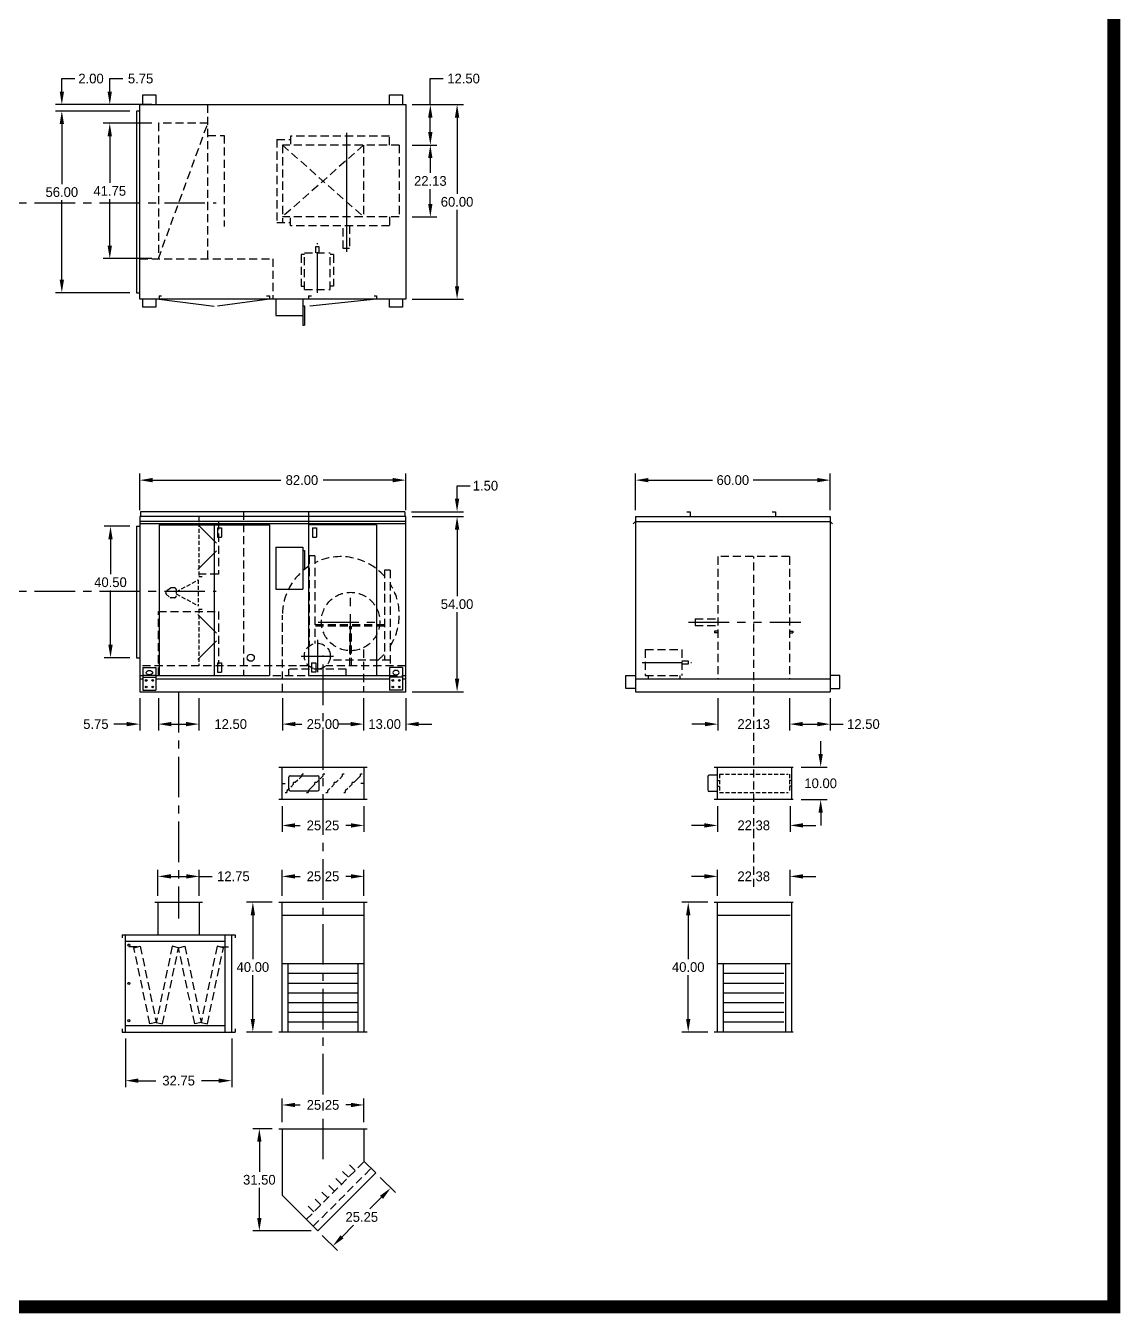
# Model space of a CAD drawing. Header units: inches. Extents: x 3 to 604, y -724 to 69.
# Drawn here: x 267.1 to 604.5, y -724.2 to -327.4 of the extents above; entities that cross this region are included whole.
import ezdxf

# ---------------------------------------------------------------- set-up
doc = ezdxf.new("R2010")
doc.units = ezdxf.units.IN
doc.header["$LTSCALE"] = 10
doc.header["$MEASUREMENT"] = 0
for name, pattern in [('CENTER', [2, 1.25, -0.25, 0.25, -0.25]), ('HIDDEN', [0.375, 0.25, -0.125]), ('PHANTOM', [2.5, 1.25, -0.25, 0.25, -0.25, 0.25, -0.25])]:
    doc.linetypes.add(name, pattern=pattern)
for name, color, linetype in [('4-Way DiffuserDN', 5, 'Continuous'), ('CENTERLINE', 2, 'CENTER'), ('DIFFUSER', 5, 'Continuous'), ('DISC-DAMPER', 5, 'Continuous'), ('FA-FILTER', 5, 'Continuous'), ('OBJECT', 5, 'Continuous'), ('RAM18UNIT', 3, 'Continuous')]:
    doc.layers.add(name, color=color, linetype=linetype)
doc.layers.add('TEXT', color=7, linetype='Continuous', lineweight=40)
doc.dimstyles.new('DIMENSIONS', dxfattribs={"dimscale": 0, "dimtxt": 3, "dimasz": 4, "dimexe": 2, "dimexo": 2, "dimgap": 1, "dimtad": 0, "dimtih": 1, "dimtoh": 1, "dimzin": 0, "dimdsep": 46, "dimtxsty": 'Standard', "dimcen": 0.09, "dimclrd": 256, "dimclre": 256, "dimclrt": 1, "dimadec": 0, "dimazin": 0, "dimtfac": 1, "dimtofl": 0, "dimtmove": 0, "dimatfit": 3, "dimfxl": 0, "dimtolj": 1, "dimtzin": 0, "dimarcsym": 0})

# ---------------------------------------------------------------- blocks, each defined once
blk = doc.blocks.new('*D50')
at = {"layer": 'DEFPOINTS', "color": 0}
for p in [(384.26, -467.46), (302.26, -478.69), (384.26, -478.69)]:
    blk.add_point(p, dxfattribs=at)
at = {"layer": 'RAM18UNIT', "lineweight": -2}
for p, q in [((302.26, -476.69), (302.26, -465.46)), ((306.26, -467.46), (345.76, -467.46)), ((380.26, -467.46), (358.76, -467.46)), ((384.26, -476.69), (384.26, -465.46))]:
    blk.add_line(p, q, dxfattribs=at)
at = {"layer": 'RAM18UNIT'}
for points in [[(306.26, -466.79), (306.26, -468.13), (302.26, -467.46)], [(380.26, -466.79), (380.26, -468.13), (384.26, -467.46)]]:
    blk.add_solid(points, dxfattribs=at)
at = {"layer": 'RAM18UNIT', "color": 1, "insert": (352.26, -467.46), "char_height": 3, "attachment_point": 5}
blk.add_mtext('\\A1;82.00', dxfattribs=at)
blk = doc.blocks.new('*D53')
at = {"layer": 'DEFPOINTS', "color": 0}
for p in [(301.26, -481.69), (293.26, -522.19), (301.26, -522.19)]:
    blk.add_point(p, dxfattribs=at)
at = {"layer": 'RAM18UNIT', "lineweight": -2}
for p, q in [((299.26, -481.69), (291.26, -481.69)), ((293.26, -485.69), (293.26, -496.44)), ((293.26, -518.19), (293.26, -501.44)), ((299.26, -522.19), (291.26, -522.19))]:
    blk.add_line(p, q, dxfattribs=at)
at = {"layer": 'RAM18UNIT'}
for points in [[(292.6, -485.69), (293.93, -485.69), (293.26, -481.69)], [(292.6, -518.19), (293.93, -518.19), (293.26, -522.19)]]:
    blk.add_solid(points, dxfattribs=at)
at = {"layer": 'RAM18UNIT', "color": 1, "insert": (293.26, -498.94), "char_height": 3, "attachment_point": 5}
blk.add_mtext('\\A1;40.50', dxfattribs=at)
blk = doc.blocks.new('*D55')
at = {"layer": 'DEFPOINTS', "color": 0}
for p in [(278.26, -353.69), (301.26, -353.69), (301.26, -409.69)]:
    blk.add_point(p, dxfattribs=at)
at = {"layer": 'RAM18UNIT', "lineweight": -2}
for p, q in [((299.26, -353.69), (276.26, -353.69)), ((278.26, -357.69), (278.26, -376.19)), ((278.26, -405.69), (278.26, -381.19)), ((299.26, -409.69), (276.26, -409.69))]:
    blk.add_line(p, q, dxfattribs=at)
at = {"layer": 'RAM18UNIT'}
for points in [[(277.6, -357.69), (278.93, -357.69), (278.26, -353.69)], [(277.6, -405.69), (278.93, -405.69), (278.26, -409.69)]]:
    blk.add_solid(points, dxfattribs=at)
at = {"layer": 'RAM18UNIT', "color": 1, "insert": (278.26, -378.69), "char_height": 3, "attachment_point": 5}
blk.add_mtext('\\A1;56.00', dxfattribs=at)
blk = doc.blocks.new('*D56')
at = {"layer": 'DEFPOINTS', "color": 0}
for p in [(278.26, -351.69), (302.26, -351.69), (301.26, -353.69)]:
    blk.add_point(p, dxfattribs=at)
at = {"layer": 'RAM18UNIT', "lineweight": -2}
for p, q in [((278.26, -347.69), (278.26, -343.69)), ((278.26, -343.69), (282.26, -343.69)), ((300.26, -351.69), (276.26, -351.69)), ((299.26, -353.69), (276.26, -353.69)), ((278.26, -357.69), (278.26, -361.69))]:
    blk.add_line(p, q, dxfattribs=at)
at = {"layer": 'RAM18UNIT'}
for points in [[(277.6, -347.69), (278.93, -347.69), (278.26, -351.69)], [(277.6, -357.69), (278.93, -357.69), (278.26, -353.69)]]:
    blk.add_solid(points, dxfattribs=at)
at = {"layer": 'RAM18UNIT', "color": 1, "insert": (287.26, -343.69), "char_height": 3, "attachment_point": 5}
blk.add_mtext('\\A1;2.00', dxfattribs=at)
blk = doc.blocks.new('*D57')
at = {"layer": 'DEFPOINTS', "color": 0}
for p in [(374.99, -681.01), (379.64, -685.66), (357.14, -698.87)]:
    blk.add_point(p, dxfattribs=at)
at = {"layer": 'RAM18UNIT', "lineweight": -2}
for p, q in [((376.41, -682.43), (381.06, -687.07)), ((376.81, -688.49), (373.21, -692.09)), ((364.62, -700.69), (368.21, -697.09)), ((358.55, -700.28), (363.2, -704.93))]:
    blk.add_line(p, q, dxfattribs=at)
at = {"layer": 'RAM18UNIT'}
for points in [[(376.34, -688.02), (377.28, -688.96), (379.64, -685.66)], [(364.14, -700.21), (365.09, -701.16), (361.79, -703.51)]]:
    blk.add_solid(points, dxfattribs=at)
at = {"layer": 'RAM18UNIT', "color": 1, "insert": (370.71, -694.59), "char_height": 3, "attachment_point": 5}
blk.add_mtext('\\A1;25.25', dxfattribs=at)
blk = doc.blocks.new('*D58')
at = {"layer": 'DEFPOINTS', "color": 0}
for p in [(345.14, -667.37), (339.14, -698.87), (357.14, -698.87)]:
    blk.add_point(p, dxfattribs=at)
at = {"layer": 'RAM18UNIT', "lineweight": -2}
for p, q in [((343.14, -667.37), (337.14, -667.37)), ((339.14, -671.37), (339.14, -680.62)), ((339.14, -694.87), (339.14, -685.62)), ((355.14, -698.87), (337.14, -698.87))]:
    blk.add_line(p, q, dxfattribs=at)
at = {"layer": 'RAM18UNIT'}
for points in [[(338.47, -671.37), (339.8, -671.37), (339.14, -667.37)], [(338.47, -694.87), (339.8, -694.87), (339.14, -698.87)]]:
    blk.add_solid(points, dxfattribs=at)
at = {"layer": 'RAM18UNIT', "color": 1, "insert": (339.14, -683.12), "char_height": 3, "attachment_point": 5}
blk.add_mtext('\\A1;31.50', dxfattribs=at)
blk = doc.blocks.new('*D59')
at = {"layer": 'DEFPOINTS', "color": 0}
for p in [(371.39, -660.05), (346.14, -667.37), (371.39, -667.37)]:
    blk.add_point(p, dxfattribs=at)
at = {"layer": 'RAM18UNIT', "lineweight": -2}
for p, q in [((346.14, -665.37), (346.14, -658.05)), ((371.39, -665.37), (371.39, -658.05)), ((350.14, -660.05), (351.76, -660.05)), ((367.39, -660.05), (365.76, -660.05))]:
    blk.add_line(p, q, dxfattribs=at)
at = {"layer": 'RAM18UNIT'}
for points in [[(350.14, -659.39), (350.14, -660.72), (346.14, -660.05)], [(367.39, -659.39), (367.39, -660.72), (371.39, -660.05)]]:
    blk.add_solid(points, dxfattribs=at)
at = {"layer": 'RAM18UNIT', "color": 1, "insert": (358.76, -660.05), "char_height": 3, "attachment_point": 5}
blk.add_mtext('\\A1;25.25', dxfattribs=at)
blk = doc.blocks.new('*D60')
at = {"layer": 'DEFPOINTS', "color": 0}
for p in [(345.14, -597.56), (337.14, -637.56), (345.14, -637.56)]:
    blk.add_point(p, dxfattribs=at)
at = {"layer": 'RAM18UNIT', "lineweight": -2}
for p, q in [((343.14, -597.56), (335.14, -597.56)), ((337.14, -601.56), (337.14, -615.06)), ((337.14, -633.56), (337.14, -620.06)), ((343.14, -637.56), (335.14, -637.56))]:
    blk.add_line(p, q, dxfattribs=at)
at = {"layer": 'RAM18UNIT'}
for points in [[(336.47, -601.56), (337.8, -601.56), (337.14, -597.56)], [(336.47, -633.56), (337.8, -633.56), (337.14, -637.56)]]:
    blk.add_solid(points, dxfattribs=at)
at = {"layer": 'RAM18UNIT', "color": 1, "insert": (337.14, -617.56), "char_height": 3, "attachment_point": 5}
blk.add_mtext('\\A1;40.00', dxfattribs=at)
blk = doc.blocks.new('*D61')
at = {"layer": 'DEFPOINTS', "color": 0}
for p in [(371.39, -589.59), (346.14, -597.56), (371.39, -597.56)]:
    blk.add_point(p, dxfattribs=at)
at = {"layer": 'RAM18UNIT', "lineweight": -2}
for p, q in [((346.14, -595.56), (346.14, -587.59)), ((350.14, -589.59), (351.76, -589.59)), ((367.39, -589.59), (365.76, -589.59)), ((371.39, -595.56), (371.39, -587.59))]:
    blk.add_line(p, q, dxfattribs=at)
at = {"layer": 'RAM18UNIT'}
for points in [[(350.14, -588.92), (350.14, -590.26), (346.14, -589.59)], [(367.39, -588.92), (367.39, -590.26), (371.39, -589.59)]]:
    blk.add_solid(points, dxfattribs=at)
at = {"layer": 'RAM18UNIT', "color": 1, "insert": (358.76, -589.59), "char_height": 3, "attachment_point": 5}
blk.add_mtext('\\A1;25.25', dxfattribs=at)
blk = doc.blocks.new('*D62')
at = {"layer": 'DEFPOINTS', "color": 0}
for p in [(502.71, -589.59), (480.33, -597.56), (502.71, -597.56)]:
    blk.add_point(p, dxfattribs=at)
at = {"layer": 'RAM18UNIT', "lineweight": -2}
for p, q in [((476.33, -589.59), (472.33, -589.59)), ((480.33, -595.56), (480.33, -587.59)), ((502.71, -595.56), (502.71, -587.59)), ((506.71, -589.59), (510.71, -589.59))]:
    blk.add_line(p, q, dxfattribs=at)
at = {"layer": 'RAM18UNIT'}
for points in [[(476.33, -588.92), (476.33, -590.26), (480.33, -589.59)], [(506.71, -588.92), (506.71, -590.26), (502.71, -589.59)]]:
    blk.add_solid(points, dxfattribs=at)
at = {"layer": 'RAM18UNIT', "color": 1, "insert": (491.52, -589.59), "char_height": 3, "attachment_point": 5}
blk.add_mtext('\\A1;22.38', dxfattribs=at)
blk = doc.blocks.new('*D63')
at = {"layer": 'DEFPOINTS', "color": 0}
for p in [(479.33, -597.56), (471.33, -637.56), (479.33, -637.56)]:
    blk.add_point(p, dxfattribs=at)
at = {"layer": 'RAM18UNIT', "lineweight": -2}
for p, q in [((477.33, -597.56), (469.33, -597.56)), ((471.33, -601.56), (471.33, -615.06)), ((471.33, -633.56), (471.33, -620.06)), ((477.33, -637.56), (469.33, -637.56))]:
    blk.add_line(p, q, dxfattribs=at)
at = {"layer": 'RAM18UNIT'}
for points in [[(470.67, -601.56), (472, -601.56), (471.33, -597.56)], [(470.67, -633.56), (472, -633.56), (471.33, -637.56)]]:
    blk.add_solid(points, dxfattribs=at)
at = {"layer": 'RAM18UNIT', "color": 1, "insert": (471.33, -617.56), "char_height": 3, "attachment_point": 5}
blk.add_mtext('\\A1;40.00', dxfattribs=at)
blk = doc.blocks.new('*D64')
at = {"layer": 'DEFPOINTS', "color": 0}
for p in [(384.26, -478.69), (400.08, -478.69), (384.26, -532.69)]:
    blk.add_point(p, dxfattribs=at)
at = {"layer": 'RAM18UNIT', "lineweight": -2}
for p, q in [((386.26, -478.69), (402.08, -478.69)), ((400.08, -482.69), (400.08, -503.19)), ((400.08, -528.69), (400.08, -508.19)), ((386.26, -532.69), (402.08, -532.69))]:
    blk.add_line(p, q, dxfattribs=at)
at = {"layer": 'RAM18UNIT'}
for points in [[(399.42, -482.69), (400.75, -482.69), (400.08, -478.69)], [(399.42, -528.69), (400.75, -528.69), (400.08, -532.69)]]:
    blk.add_solid(points, dxfattribs=at)
at = {"layer": 'RAM18UNIT', "color": 1, "insert": (400.08, -505.69), "char_height": 3, "attachment_point": 5}
blk.add_mtext('\\A1;54.00', dxfattribs=at)
blk = doc.blocks.new('*D65')
at = {"layer": 'DEFPOINTS', "color": 0}
for p in [(384.26, -532.69), (371.26, -536.69), (384.26, -542.66)]:
    blk.add_point(p, dxfattribs=at)
at = {"layer": 'RAM18UNIT', "lineweight": -2}
for p, q in [((384.26, -534.69), (384.26, -544.66)), ((371.26, -538.69), (371.26, -544.66)), ((367.26, -542.66), (363.26, -542.66)), ((388.26, -542.66), (392.26, -542.66))]:
    blk.add_line(p, q, dxfattribs=at)
at = {"layer": 'RAM18UNIT'}
for points in [[(367.26, -541.99), (367.26, -543.33), (371.26, -542.66)], [(388.26, -541.99), (388.26, -543.33), (384.26, -542.66)]]:
    blk.add_solid(points, dxfattribs=at)
at = {"layer": 'RAM18UNIT', "color": 1, "insert": (377.76, -542.66), "char_height": 3, "attachment_point": 5}
blk.add_mtext('\\A1;13.00', dxfattribs=at)
blk = doc.blocks.new('*D66')
at = {"layer": 'DEFPOINTS', "color": 0}
for p in [(346.14, -565.92), (371.39, -565.92), (371.39, -573.89)]:
    blk.add_point(p, dxfattribs=at)
at = {"layer": 'RAM18UNIT', "lineweight": -2}
for p, q in [((346.14, -567.92), (346.14, -575.89)), ((371.39, -567.92), (371.39, -575.89)), ((350.14, -573.89), (351.76, -573.89)), ((367.39, -573.89), (365.76, -573.89))]:
    blk.add_line(p, q, dxfattribs=at)
at = {"layer": 'RAM18UNIT'}
for points in [[(350.14, -573.23), (350.14, -574.56), (346.14, -573.89)], [(367.39, -573.23), (367.39, -574.56), (371.39, -573.89)]]:
    blk.add_solid(points, dxfattribs=at)
at = {"layer": 'RAM18UNIT', "color": 1, "insert": (358.76, -573.89), "char_height": 3, "attachment_point": 5}
blk.add_mtext('\\A1;25.25', dxfattribs=at)
blk = doc.blocks.new('*D67')
at = {"layer": 'DEFPOINTS', "color": 0}
for p in [(346.26, -532.69), (371.26, -532.69), (371.26, -542.66)]:
    blk.add_point(p, dxfattribs=at)
at = {"layer": 'RAM18UNIT', "lineweight": -2}
for p, q in [((346.26, -534.69), (346.26, -544.66)), ((371.26, -534.69), (371.26, -544.66)), ((350.26, -542.66), (352.26, -542.66)), ((367.26, -542.66), (365.26, -542.66))]:
    blk.add_line(p, q, dxfattribs=at)
at = {"layer": 'RAM18UNIT'}
for points in [[(350.26, -541.99), (350.26, -543.33), (346.26, -542.66)], [(367.26, -541.99), (367.26, -543.33), (371.26, -542.66)]]:
    blk.add_solid(points, dxfattribs=at)
at = {"layer": 'RAM18UNIT', "color": 1, "insert": (358.76, -542.66), "char_height": 3, "attachment_point": 5}
blk.add_mtext('\\A1;25.00', dxfattribs=at)
blk = doc.blocks.new('*D68')
at = {"layer": 'DEFPOINTS', "color": 0}
for p in [(384.01, -477.19), (384.26, -478.69), (400.08, -477.19)]:
    blk.add_point(p, dxfattribs=at)
at = {"layer": 'RAM18UNIT', "lineweight": -2}
for p, q in [((400.08, -473.19), (400.08, -469.19)), ((400.08, -469.19), (404.08, -469.19)), ((386.01, -477.19), (402.08, -477.19)), ((386.26, -478.69), (402.08, -478.69)), ((400.08, -482.69), (400.08, -486.69))]:
    blk.add_line(p, q, dxfattribs=at)
at = {"layer": 'RAM18UNIT'}
for points in [[(399.42, -473.19), (400.75, -473.19), (400.08, -477.19)], [(399.42, -482.69), (400.75, -482.69), (400.08, -478.69)]]:
    blk.add_solid(points, dxfattribs=at)
at = {"layer": 'RAM18UNIT', "color": 1, "insert": (408.83, -469.19), "char_height": 3, "attachment_point": 5}
blk.add_mtext('\\A1;1.50', dxfattribs=at)
blk = doc.blocks.new('*D69')
at = {"layer": 'DEFPOINTS', "color": 0}
for p in [(480.46, -532.69), (502.58, -532.69), (502.58, -542.66)]:
    blk.add_point(p, dxfattribs=at)
at = {"layer": 'RAM18UNIT', "lineweight": -2}
for p, q in [((480.46, -534.69), (480.46, -544.66)), ((502.58, -534.69), (502.58, -544.66)), ((476.46, -542.66), (472.46, -542.66)), ((506.58, -542.66), (510.58, -542.66))]:
    blk.add_line(p, q, dxfattribs=at)
at = {"layer": 'RAM18UNIT'}
for points in [[(476.46, -541.99), (476.46, -543.33), (480.46, -542.66)], [(506.58, -541.99), (506.58, -543.33), (502.58, -542.66)]]:
    blk.add_solid(points, dxfattribs=at)
at = {"layer": 'RAM18UNIT', "color": 1, "insert": (491.52, -542.66), "char_height": 3, "attachment_point": 5}
blk.add_mtext('\\A1;22.13', dxfattribs=at)
blk = doc.blocks.new('*D70')
at = {"layer": 'DEFPOINTS', "color": 0}
for p in [(480.33, -565.92), (502.71, -565.92), (502.71, -573.88)]:
    blk.add_point(p, dxfattribs=at)
at = {"layer": 'RAM18UNIT', "lineweight": -2}
for p, q in [((480.33, -567.92), (480.33, -575.88)), ((502.71, -567.92), (502.71, -575.88)), ((476.33, -573.88), (472.33, -573.88)), ((506.71, -573.88), (510.71, -573.88))]:
    blk.add_line(p, q, dxfattribs=at)
at = {"layer": 'RAM18UNIT'}
for points in [[(476.33, -573.21), (476.33, -574.55), (480.33, -573.88)], [(506.71, -573.21), (506.71, -574.55), (502.71, -573.88)]]:
    blk.add_solid(points, dxfattribs=at)
at = {"layer": 'RAM18UNIT', "color": 1, "insert": (491.52, -573.88), "char_height": 3, "attachment_point": 5}
blk.add_mtext('\\A1;22.38', dxfattribs=at)
blk = doc.blocks.new('*D71')
at = {"layer": 'DEFPOINTS', "color": 0}
for p in [(504.15, -555.92), (512.15, -555.92), (504.15, -565.92)]:
    blk.add_point(p, dxfattribs=at)
at = {"layer": 'RAM18UNIT', "lineweight": -2}
for p, q in [((512.15, -551.92), (512.15, -547.92)), ((506.15, -555.92), (514.15, -555.92)), ((506.15, -565.92), (514.15, -565.92)), ((512.15, -569.92), (512.15, -573.92))]:
    blk.add_line(p, q, dxfattribs=at)
at = {"layer": 'RAM18UNIT'}
for points in [[(511.48, -551.92), (512.81, -551.92), (512.15, -555.92)], [(511.48, -569.92), (512.81, -569.92), (512.15, -565.92)]]:
    blk.add_solid(points, dxfattribs=at)
at = {"layer": 'RAM18UNIT', "color": 1, "insert": (512.15, -560.92), "char_height": 3, "attachment_point": 5}
blk.add_mtext('\\A1;10.00', dxfattribs=at)
blk = doc.blocks.new('*D72')
at = {"layer": 'DEFPOINTS', "color": 0}
for p in [(384.26, -351.69), (400.08, -351.69), (384.26, -411.69)]:
    blk.add_point(p, dxfattribs=at)
at = {"layer": 'RAM18UNIT', "lineweight": -2}
for p, q in [((386.26, -351.69), (402.08, -351.69)), ((400.08, -355.69), (400.08, -379.19)), ((400.08, -407.69), (400.08, -384.19)), ((386.26, -411.69), (402.08, -411.69))]:
    blk.add_line(p, q, dxfattribs=at)
at = {"layer": 'RAM18UNIT'}
for points in [[(399.42, -355.69), (400.75, -355.69), (400.08, -351.69)], [(399.42, -407.69), (400.75, -407.69), (400.08, -411.69)]]:
    blk.add_solid(points, dxfattribs=at)
at = {"layer": 'RAM18UNIT', "color": 1, "insert": (400.08, -381.69), "char_height": 3, "attachment_point": 5}
blk.add_mtext('\\A1;60.00', dxfattribs=at)
blk = doc.blocks.new('*D73')
at = {"layer": 'DEFPOINTS', "color": 0}
for p in [(384.26, -364.19), (384.26, -386.32), (391.84, -386.32)]:
    blk.add_point(p, dxfattribs=at)
at = {"layer": 'RAM18UNIT', "lineweight": -2}
for p, q in [((386.26, -364.19), (393.84, -364.19)), ((391.84, -368.19), (391.84, -372.76)), ((391.84, -382.32), (391.84, -377.76)), ((386.26, -386.32), (393.84, -386.32))]:
    blk.add_line(p, q, dxfattribs=at)
at = {"layer": 'RAM18UNIT'}
for points in [[(391.17, -368.19), (392.5, -368.19), (391.84, -364.19)], [(391.17, -382.32), (392.5, -382.32), (391.84, -386.32)]]:
    blk.add_solid(points, dxfattribs=at)
at = {"layer": 'RAM18UNIT', "color": 1, "insert": (391.84, -375.26), "char_height": 3, "attachment_point": 5}
blk.add_mtext('\\A1;22.13', dxfattribs=at)
blk = doc.blocks.new('*D74')
at = {"layer": 'DEFPOINTS', "color": 0}
for p in [(384.26, -351.69), (391.84, -351.69), (384.26, -364.19)]:
    blk.add_point(p, dxfattribs=at)
at = {"layer": 'RAM18UNIT', "lineweight": -2}
for p, q in [((391.84, -351.69), (391.84, -343.69)), ((391.84, -343.69), (395.84, -343.69)), ((386.26, -351.69), (393.84, -351.69)), ((391.84, -360.19), (391.84, -355.69)), ((386.26, -364.19), (393.84, -364.19))]:
    blk.add_line(p, q, dxfattribs=at)
at = {"layer": 'RAM18UNIT'}
for points in [[(391.17, -355.69), (392.5, -355.69), (391.84, -351.69)], [(391.17, -360.19), (392.5, -360.19), (391.84, -364.19)]]:
    blk.add_solid(points, dxfattribs=at)
at = {"layer": 'RAM18UNIT', "color": 1, "insert": (402.09, -343.69), "char_height": 3, "attachment_point": 5}
blk.add_mtext('\\A1;12.50', dxfattribs=at)
blk = doc.blocks.new('*D114')
at = {"layer": 'DEFPOINTS', "color": 0, "linetype": 'Continuous'}
for p in [(302.26, -532.69), (308.01, -532.69), (308.01, -542.66)]:
    blk.add_point(p, dxfattribs=at)
at = {"layer": 'RAM18UNIT', "linetype": 'Continuous', "lineweight": -2}
for p, q in [((302.26, -534.69), (302.26, -544.66)), ((308.01, -534.69), (308.01, -544.66)), ((298.26, -542.66), (294.26, -542.66)), ((312.01, -542.66), (316.01, -542.66))]:
    blk.add_line(p, q, dxfattribs=at)
at = {"layer": 'RAM18UNIT', "linetype": 'Continuous'}
for points in [[(298.26, -541.99), (298.26, -543.33), (302.26, -542.66)], [(312.01, -541.99), (312.01, -543.33), (308.01, -542.66)]]:
    blk.add_solid(points, dxfattribs=at)
at = {"layer": 'RAM18UNIT', "color": 1, "linetype": 'Continuous', "insert": (288.76, -542.66), "char_height": 3, "attachment_point": 5}
blk.add_mtext('\\A1;5.75', dxfattribs=at)
blk = doc.blocks.new('*D115')
at = {"layer": 'DEFPOINTS', "color": 0, "linetype": 'Continuous'}
for p in [(308.01, -532.69), (320.51, -532.69), (320.51, -542.66)]:
    blk.add_point(p, dxfattribs=at)
at = {"layer": 'RAM18UNIT', "linetype": 'Continuous', "lineweight": -2}
for p, q in [((308.01, -534.69), (308.01, -544.66)), ((320.51, -534.69), (320.51, -544.66)), ((312.01, -542.66), (316.51, -542.66))]:
    blk.add_line(p, q, dxfattribs=at)
at = {"layer": 'RAM18UNIT', "linetype": 'Continuous'}
for points in [[(312.01, -541.99), (312.01, -543.33), (308.01, -542.66)], [(316.51, -541.99), (316.51, -543.33), (320.51, -542.66)]]:
    blk.add_solid(points, dxfattribs=at)
at = {"layer": 'RAM18UNIT', "color": 1, "linetype": 'Continuous', "insert": (330.31, -542.66), "char_height": 3, "attachment_point": 5}
blk.add_mtext('\\A1;12.50', dxfattribs=at)
blk = doc.blocks.new('*D120')
at = {"layer": 'DEFPOINTS', "color": 0, "linetype": 'Continuous'}
for p in [(297.89, -637.56), (330.64, -637.56), (330.64, -652.56)]:
    blk.add_point(p, dxfattribs=at)
at = {"layer": 'RAM18UNIT', "linetype": 'Continuous', "lineweight": -2}
for p, q in [((297.89, -639.56), (297.89, -654.56)), ((330.64, -639.56), (330.64, -654.56)), ((301.89, -652.56), (307.26, -652.56)), ((326.64, -652.56), (321.26, -652.56))]:
    blk.add_line(p, q, dxfattribs=at)
at = {"layer": 'RAM18UNIT', "linetype": 'Continuous'}
for points in [[(301.89, -651.89), (301.89, -653.22), (297.89, -652.56)], [(326.64, -651.89), (326.64, -653.22), (330.64, -652.56)]]:
    blk.add_solid(points, dxfattribs=at)
at = {"layer": 'RAM18UNIT', "color": 1, "linetype": 'Continuous', "insert": (314.26, -652.56), "char_height": 3, "attachment_point": 5}
blk.add_mtext('\\A1;32.75', dxfattribs=at)
blk = doc.blocks.new('*D121')
at = {"layer": 'DEFPOINTS', "color": 0, "linetype": 'Continuous'}
for p in [(320.64, -589.59), (307.89, -597.56), (320.64, -597.56)]:
    blk.add_point(p, dxfattribs=at)
at = {"layer": 'RAM18UNIT', "linetype": 'Continuous', "lineweight": -2}
for p, q in [((307.89, -595.56), (307.89, -587.59)), ((311.89, -589.59), (316.64, -589.59)), ((320.64, -595.56), (320.64, -587.59)), ((320.64, -589.59), (324.64, -589.59))]:
    blk.add_line(p, q, dxfattribs=at)
at = {"layer": 'RAM18UNIT', "linetype": 'Continuous'}
for points in [[(311.89, -588.92), (311.89, -590.26), (307.89, -589.59)], [(316.64, -588.92), (316.64, -590.26), (320.64, -589.59)]]:
    blk.add_solid(points, dxfattribs=at)
at = {"layer": 'RAM18UNIT', "color": 1, "linetype": 'Continuous', "insert": (331.14, -589.59), "char_height": 3, "attachment_point": 5}
blk.add_mtext('\\A1;12.75', dxfattribs=at)
blk = doc.blocks.new('*D122')
at = {"layer": 'DEFPOINTS', "color": 0, "linetype": 'Continuous'}
for p in [(502.58, -532.69), (515.08, -532.69), (515.08, -542.66)]:
    blk.add_point(p, dxfattribs=at)
at = {"layer": 'RAM18UNIT', "linetype": 'Continuous', "lineweight": -2}
for p, q in [((502.58, -534.69), (502.58, -544.66)), ((515.08, -534.69), (515.08, -544.66)), ((506.58, -542.66), (511.08, -542.66)), ((515.08, -542.66), (519.08, -542.66))]:
    blk.add_line(p, q, dxfattribs=at)
at = {"layer": 'RAM18UNIT', "linetype": 'Continuous'}
for points in [[(506.58, -541.99), (506.58, -543.33), (502.58, -542.66)], [(511.08, -541.99), (511.08, -543.33), (515.08, -542.66)]]:
    blk.add_solid(points, dxfattribs=at)
at = {"layer": 'RAM18UNIT', "color": 1, "linetype": 'Continuous', "insert": (525.33, -542.66), "char_height": 3, "attachment_point": 5}
blk.add_mtext('\\A1;12.50', dxfattribs=at)
blk = doc.blocks.new('*D124')
at = {"layer": 'DEFPOINTS', "color": 0, "linetype": 'Continuous'}
for p in [(515.08, -467.46), (455.08, -478.69), (515.08, -478.69)]:
    blk.add_point(p, dxfattribs=at)
at = {"layer": 'RAM18UNIT', "linetype": 'Continuous', "lineweight": -2}
for p, q in [((455.08, -476.69), (455.08, -465.46)), ((459.08, -467.46), (478.83, -467.46)), ((511.08, -467.46), (491.33, -467.46)), ((515.08, -476.69), (515.08, -465.46))]:
    blk.add_line(p, q, dxfattribs=at)
at = {"layer": 'RAM18UNIT', "linetype": 'Continuous'}
for points in [[(459.08, -466.79), (459.08, -468.13), (455.08, -467.46)], [(511.08, -466.79), (511.08, -468.13), (515.08, -467.46)]]:
    blk.add_solid(points, dxfattribs=at)
at = {"layer": 'RAM18UNIT', "color": 1, "linetype": 'Continuous', "insert": (485.08, -467.46), "char_height": 3, "attachment_point": 5}
blk.add_mtext('\\A1;60.00', dxfattribs=at)
blk = doc.blocks.new('*D125')
at = {"layer": 'DEFPOINTS', "color": 0}
for p in [(308.01, -357.44), (293.04, -399.19), (308.01, -399.19)]:
    blk.add_point(p, dxfattribs=at)
at = {"layer": 'RAM18UNIT', "lineweight": -2}
for p, q in [((306.01, -357.44), (291.04, -357.44)), ((293.04, -361.44), (293.04, -375.82)), ((293.04, -395.19), (293.04, -380.82)), ((306.01, -399.19), (291.04, -399.19))]:
    blk.add_line(p, q, dxfattribs=at)
at = {"layer": 'RAM18UNIT'}
for points in [[(292.37, -361.44), (293.7, -361.44), (293.04, -357.44)], [(292.37, -395.19), (293.7, -395.19), (293.04, -399.19)]]:
    blk.add_solid(points, dxfattribs=at)
at = {"layer": 'RAM18UNIT', "color": 1, "insert": (293.04, -378.32), "char_height": 3, "attachment_point": 5}
blk.add_mtext('\\A1;41.75', dxfattribs=at)
blk = doc.blocks.new('*D126')
at = {"layer": 'DEFPOINTS', "color": 0}
for p in [(293.04, -351.69), (308.01, -351.69), (308.01, -357.44)]:
    blk.add_point(p, dxfattribs=at)
at = {"layer": 'RAM18UNIT', "lineweight": -2}
for p, q in [((293.04, -347.69), (293.04, -343.69)), ((293.04, -343.69), (297.04, -343.69)), ((306.01, -351.69), (291.04, -351.69)), ((306.01, -357.44), (291.04, -357.44)), ((293.04, -361.44), (293.04, -365.44))]:
    blk.add_line(p, q, dxfattribs=at)
at = {"layer": 'RAM18UNIT'}
for points in [[(292.37, -347.69), (293.7, -347.69), (293.04, -351.69)], [(292.37, -361.44), (293.7, -361.44), (293.04, -357.44)]]:
    blk.add_solid(points, dxfattribs=at)
at = {"layer": 'RAM18UNIT', "color": 1, "insert": (302.54, -343.69), "char_height": 3, "attachment_point": 5}
blk.add_mtext('\\A1;5.75', dxfattribs=at)
blk = doc.blocks.new('A$C2B636FF3')
at = {"layer": 'OBJECT', "color": 4, "linetype": 'HIDDEN'}
for p, q in [((3.5, 11.25), (3.5, 13.25)), ((3.5, 13.25), (4.5, 13.25)), ((4.5, 13.25), (4.5, 11.25)), ((0, 10.75), (-1, 10.75)), ((-1, 10.75), (-1, 1)), ((0, 11.25), (8, 11.25)), ((0, 0), (0, 11.25)), ((8, 0), (8, 11.25)), ((9, 10.75), (8, 10.75)), ((9, 10.75), (9, 1)), ((-1, 1), (0, 1)), ((0, 0), (8, 0)), ((9, 1), (8, 1))]:
    blk.add_line(p, q, dxfattribs=at)
at = {"layer": 'OBJECT', "color": 191, "linetype": 'PHANTOM'}
blk.add_line((4, -1), (4, 14.25), dxfattribs=at)

msp = doc.modelspace()

# ---------------------------------------------------------------- linework, layer by layer
at = {"color": 5, "ltscale": 12}
for p, q in [((326.263, -482.195), (326.263, -485.07)), ((326.263, -482.195), (327.513, -482.195)), ((327.513, -482.195), (327.513, -485.07)), ((355.513, -482.195), (355.513, -485.07)), ((355.513, -482.195), (356.763, -482.195)), ((356.763, -482.195), (356.763, -485.07)), ((326.263, -485.07), (327.513, -485.07)), ((344.263, -488.112), (344.263, -501.112)), ((344.263, -488.112), (352.513, -488.112)), ((352.513, -488.112), (352.513, -501.112)), ((355.513, -485.07), (356.763, -485.07)), ((352.513, -489.112), (353.013, -489.112)), ((353.013, -489.112), (353.013, -495.112)), ((344.263, -501.112), (352.513, -501.112)), ((326.263, -523.82), (327.513, -523.82)), ((326.263, -523.82), (326.263, -526.695)), ((327.513, -523.82), (327.513, -526.695)), ((355.263, -523.82), (356.513, -523.82)), ((355.263, -523.82), (355.263, -526.695)), ((356.513, -523.82), (356.513, -526.695)), ((326.263, -526.695), (327.513, -526.695))]:
    msp.add_line(p, q, dxfattribs=at)
at = {"layer": '4-Way DiffuserDN'}
for p, q in [((345.138, -597.565), (372.388, -597.565)), ((346.138, -637.565), (346.138, -597.565)), ((371.388, -597.565), (371.388, -637.565)), ((479.334, -597.565), (503.709, -597.565)), ((480.334, -637.565), (480.334, -597.565)), ((503.147, -597.565), (503.147, -637.565)), ((346.138, -601.565), (371.388, -601.565)), ((480.334, -601.565), (502.709, -601.565)), ((371.388, -616.565), (346.138, -616.565)), ((348.013, -637.565), (348.013, -616.565)), ((369.513, -616.565), (369.513, -637.565)), ((502.709, -616.565), (480.334, -616.565)), ((482.209, -637.565), (482.209, -616.565)), ((501.272, -616.565), (501.272, -637.565)), ((369.513, -619.565), (348.013, -619.565)), ((369.513, -622.565), (348.013, -622.565)), ((500.834, -619.565), (482.209, -619.565)), ((500.834, -622.565), (482.209, -622.565)), ((369.513, -625.565), (348.013, -625.565)), ((500.834, -625.565), (482.209, -625.565)), ((369.513, -628.565), (348.013, -628.565)), ((500.834, -628.565), (482.209, -628.565)), ((369.513, -631.565), (348.013, -631.565)), ((369.513, -634.565), (348.013, -634.565)), ((500.834, -631.565), (482.209, -631.565)), ((500.834, -634.565), (482.209, -634.565)), ((372.388, -637.565), (345.138, -637.565)), ((503.709, -637.565), (479.334, -637.565))]:
    msp.add_line(p, q, dxfattribs=at)
at = {"layer": 'CENTERLINE'}
for p, q in [((149.874, -381.945), (325.881, -381.945)), ((149.874, -501.695), (325.881, -501.695)), ((358.763, -676.797), (358.763, -521.464)), ((314.263, -532.695), (314.263, -602.565))]:
    msp.add_line(p, q, dxfattribs=at)
at = {"layer": 'CENTERLINE', "color": 2, "linetype": 'HIDDEN'}
msp.add_line((491.522, -592.848), (491.522, -491.039), dxfattribs=at)
at = {"layer": 'DIFFUSER'}
for p, q in [((345.138, -667.366), (372.388, -667.366)), ((346.138, -667.366), (346.138, -687.866)), ((371.388, -667.366), (371.388, -677.407)), ((371.388, -677.407), (374.993, -681.011)), ((357.138, -698.866), (374.993, -681.011)), ((357.138, -698.866), (346.138, -687.866))]:
    msp.add_line(p, q, dxfattribs=at)
at = {"layer": 'DIFFUSER', "color": 4, "linetype": 'HIDDEN'}
for p, q in [((353.603, -695.33), (371.457, -677.476)), ((368.702, -680.231), (366.581, -678.109)), ((355.724, -697.451), (373.578, -679.597)), ((364.459, -684.473), (362.338, -682.352)), ((366.581, -682.352), (364.459, -680.231)), ((362.338, -686.595), (360.217, -684.473)), ((358.095, -690.837), (355.974, -688.716)), ((360.217, -688.716), (358.095, -686.595)), ((355.974, -692.959), (353.853, -690.837))]:
    msp.add_line(p, q, dxfattribs=at)
at = {"layer": 'DISC-DAMPER'}
for p, q in [((345.138, -555.923), (372.388, -555.923)), ((346.138, -565.923), (346.138, -555.923)), ((371.388, -555.923), (371.388, -565.923)), ((479.334, -555.923), (503.709, -555.923)), ((480.334, -565.923), (480.334, -555.923)), ((503.147, -555.923), (503.147, -565.923)), ((372.388, -565.923), (345.138, -565.923)), ((503.709, -565.923), (479.334, -565.923))]:
    msp.add_line(p, q, dxfattribs=at)
at = {"layer": 'DISC-DAMPER', "ltscale": 8}
for p, q in [((348.179, -562.803), (348.179, -559.043)), ((348.649, -558.573), (357.109, -558.573)), ((357.579, -562.803), (357.579, -559.043)), ((477.334, -558.923), (477.334, -562.923)), ((480.334, -558.423), (477.834, -558.423)), ((348.649, -563.273), (357.109, -563.273)), ((480.334, -563.423), (477.834, -563.423))]:
    msp.add_line(p, q, dxfattribs=at)
at = {"layer": 'DISC-DAMPER', "color": 4, "linetype": 'HIDDEN', "ltscale": 0.5}
for p, q in [((352.292, -558.594), (350.213, -560.673)), ((358.792, -558.594), (356.713, -560.673)), ((364.792, -558.594), (362.713, -560.673)), ((480.959, -558.094), (502.084, -558.094)), ((480.959, -558.094), (480.959, -563.752)), ((502.522, -558.094), (502.522, -563.752)), ((349.713, -561.173), (347.635, -563.252)), ((349.713, -561.173), (349.713, -560.673)), ((350.213, -560.673), (349.713, -560.673)), ((362.213, -561.173), (360.135, -563.252)), ((362.713, -560.673), (362.213, -560.673)), ((362.213, -561.173), (362.213, -560.673)), ((367.713, -561.173), (365.635, -563.252)), ((365.635, -563.252), (365.635, -563.752)), ((367.713, -561.173), (367.713, -560.673)), ((368.213, -560.673), (367.713, -560.673)), ((365.135, -563.752), (365.635, -563.752)), ((480.959, -563.752), (502.084, -563.752))]:
    msp.add_line(p, q, dxfattribs=at)
at = {"layer": 'DISC-DAMPER', "color": 4, "linetype": 'HIDDEN', "ltscale": 8}
for p, q in [((352.792, -558.094), (352.292, -558.094)), ((352.292, -558.594), (352.292, -558.094)), ((358.792, -558.594), (358.792, -558.094)), ((359.292, -558.094), (358.792, -558.094)), ((365.292, -558.094), (364.792, -558.094)), ((364.792, -558.594), (364.792, -558.094)), ((370.292, -558.594), (368.213, -560.673)), ((370.292, -558.594), (370.292, -558.094)), ((370.792, -558.094), (370.292, -558.094)), ((346.138, -560.923), (347.138, -560.923)), ((347.635, -563.252), (347.635, -563.752)), ((356.213, -561.173), (354.135, -563.252)), ((354.135, -563.252), (354.135, -563.752)), ((356.213, -561.173), (356.213, -560.673)), ((356.713, -560.673), (356.213, -560.673)), ((360.135, -563.252), (360.135, -563.752)), ((371.388, -560.923), (370.388, -560.923)), ((480.334, -560.048), (480.959, -560.048)), ((480.334, -561.798), (480.959, -561.798)), ((503.147, -560.048), (502.522, -560.048)), ((503.147, -561.798), (502.522, -561.798)), ((347.135, -563.752), (347.635, -563.752)), ((353.635, -563.752), (354.135, -563.752)), ((359.635, -563.752), (360.135, -563.752))]:
    msp.add_line(p, q, dxfattribs=at)
at = {"layer": 'DISC-DAMPER', "ltscale": 8}
for centre, radius, start, end in [((348.649, -559.043), 0.47, 90, 180), ((357.109, -559.043), 0.47, 0, 90), ((477.834, -558.923), 0.5, 90, 180), ((348.649, -562.803), 0.47, 180, 270), ((357.109, -562.803), 0.47, 270, 0), ((477.834, -562.923), 0.5, 180, 270)]:
    msp.add_arc(centre, radius, start, end, dxfattribs=at)
at = {"layer": 'FA-FILTER', "linetype": 'Continuous'}
for p, q in [((306.888, -597.565), (321.638, -597.565)), ((307.888, -597.565), (307.888, -607.565)), ((320.638, -597.565), (320.638, -607.565)), ((296.888, -607.565), (331.638, -607.565)), ((296.888, -607.565), (296.888, -608.565)), ((297.888, -637.565), (297.888, -607.565)), ((297.888, -609.565), (328.638, -609.565)), ((328.638, -637.565), (328.638, -607.565)), ((330.638, -637.565), (330.638, -607.565)), ((331.638, -607.565), (331.638, -608.565)), ((296.888, -636.565), (296.888, -637.565)), ((296.888, -637.565), (331.638, -637.565)), ((297.888, -635.565), (328.638, -635.565)), ((331.638, -636.565), (331.638, -637.565))]:
    msp.add_line(p, q, dxfattribs=at)
at = {"layer": 'FA-FILTER', "color": 4, "linetype": 'HIDDEN'}
for p, q in [((301.436, -611.359), (297.888, -611.359)), ((327.091, -611.359), (330.638, -611.359))]:
    msp.add_line(p, q, dxfattribs=at)
for points in [[(302.414, -611.153), (307.36, -634.637), (305.403, -635.05), (300.457, -611.565)], [(312.306, -611.153), (307.36, -634.637), (309.317, -635.05), (314.263, -611.565)], [(316.22, -611.153), (321.166, -634.637), (319.209, -635.05), (314.263, -611.565)], [(326.112, -611.153), (321.166, -634.637), (323.123, -635.05), (328.069, -611.565)]]:
    msp.add_lwpolyline(points, close=True, dxfattribs=at)
at = {"layer": 'FA-FILTER', "linetype": 'Continuous'}
for centre in [(298.888, -610.752), (298.888, -622.565), (298.888, -634.065)]:
    msp.add_circle(centre, 0.312, dxfattribs=at)
at = {"layer": 'OBJECT'}
for p, q in [((303.263, -351.695), (303.263, -348.695)), ((303.263, -348.695), (307.263, -348.695)), ((307.263, -348.695), (307.263, -351.695)), ((379.263, -348.695), (383.263, -348.695)), ((379.263, -351.695), (379.263, -348.695)), ((383.263, -348.695), (383.263, -351.695)), ((302.263, -351.695), (384.263, -351.695)), ((302.263, -411.695), (302.263, -351.695)), ((384.263, -351.695), (384.263, -411.695)), ((301.263, -353.695), (301.263, -409.695)), ((302.263, -353.695), (301.263, -353.695)), ((301.263, -409.695), (302.263, -409.695)), ((384.263, -411.695), (302.263, -411.695)), ((303.263, -414.195), (303.263, -411.695)), ((307.263, -411.695), (307.263, -414.195)), ((379.263, -414.195), (379.263, -411.695)), ((383.263, -411.695), (383.263, -414.195)), ((307.263, -414.195), (303.263, -414.195)), ((383.263, -414.195), (379.263, -414.195)), ((384.263, -478.695), (302.263, -478.695)), ((302.263, -478.695), (302.263, -532.695)), ((384.013, -477.195), (302.513, -477.195)), ((302.513, -477.195), (302.513, -478.695)), ((354.263, -477.195), (354.263, -527.695)), ((384.013, -477.195), (384.013, -478.695)), ((384.263, -483.445), (384.263, -478.695)), ((455.084, -478.695), (515.084, -478.695)), ((455.084, -478.695), (455.084, -532.695)), ((470.918, -477.195), (471.918, -477.195)), ((471.918, -477.195), (471.918, -478.695)), ((497.251, -477.195), (498.251, -477.195)), ((498.251, -477.195), (498.251, -478.695)), ((515.084, -478.695), (515.084, -532.695)), ((301.263, -481.695), (301.263, -522.195)), ((301.263, -481.695), (302.263, -481.695)), ((384.263, -480.195), (302.263, -480.195)), ((384.263, -480.945), (302.263, -480.945)), ((308.263, -481.195), (342.263, -481.195)), ((308.263, -481.195), (308.263, -527.695)), ((342.263, -481.195), (342.263, -527.695)), ((375.263, -481.195), (354.263, -481.195)), ((375.263, -481.195), (375.263, -527.695)), ((384.263, -514.945), (384.263, -483.445)), ((455.084, -480.195), (454.377, -480.902)), ((455.084, -480.195), (515.084, -480.195)), ((515.084, -480.195), (515.792, -480.902)), ((384.263, -532.695), (384.263, -514.945)), ((301.263, -522.195), (302.263, -522.195)), ((302.263, -527.695), (303.263, -527.695)), ((307.263, -527.695), (342.263, -527.695)), ((354.263, -527.695), (379.263, -527.695)), ((356.513, -526.695), (355.263, -526.695)), ((383.263, -527.695), (384.263, -527.695)), ((452.084, -527.695), (455.084, -527.695)), ((452.084, -531.695), (452.084, -527.695)), ((518.084, -527.695), (515.084, -527.695)), ((518.084, -531.695), (518.084, -527.695)), ((302.263, -528.695), (303.263, -528.695)), ((307.263, -528.695), (379.263, -528.695)), ((383.263, -528.695), (384.263, -528.695)), ((455.084, -531.695), (452.084, -531.695)), ((455.084, -528.695), (515.084, -528.695)), ((515.084, -531.695), (518.084, -531.695)), ((302.263, -532.695), (384.263, -532.695)), ((455.084, -532.695), (515.084, -532.695))]:
    msp.add_line(p, q, dxfattribs=at)
at = {"layer": 'OBJECT', "color": 4, "linetype": 'HIDDEN'}
for p, q in [((323.263, -399.195), (323.263, -351.695)), ((308.013, -399.195), (323.263, -357.445)), ((308.013, -357.445), (308.013, -399.195)), ((323.263, -357.445), (308.013, -357.445)), ((323.263, -361.195), (328.263, -361.195)), ((328.263, -361.195), (328.263, -389.32)), ((344.513, -362.445), (344.513, -388.07)), ((344.513, -362.445), (348.763, -362.445)), ((346.263, -364.195), (346.263, -388.07)), ((371.263, -364.195), (346.263, -386.32)), ((346.263, -364.195), (371.263, -386.32)), ((382.263, -364.195), (346.263, -364.195)), ((379.263, -361.445), (348.763, -361.445)), ((348.763, -361.445), (348.763, -364.195)), ((371.263, -364.195), (371.263, -386.32)), ((379.263, -364.195), (379.263, -361.445)), ((382.263, -364.195), (382.263, -386.32)), ((344.513, -388.07), (348.763, -388.07)), ((382.263, -386.32), (346.263, -386.32)), ((348.763, -389.07), (348.763, -386.32)), ((379.263, -386.32), (379.263, -389.07)), ((379.263, -389.07), (348.763, -389.07)), ((364.951, -396.07), (364.951, -389.07)), ((366.951, -389.07), (366.951, -396.07)), ((366.951, -396.07), (364.951, -396.07)), ((302.263, -399.195), (343.263, -399.195)), ((343.263, -399.195), (343.263, -411.695)), ((334.263, -477.195), (334.263, -527.695)), ((326.513, -480.195), (326.513, -496.445)), ((354.513, -490.757), (354.513, -518.572)), ((356.263, -490.757), (354.513, -490.757)), ((356.263, -490.757), (356.263, -517.766)), ((480.459, -491.039), (480.459, -528.695)), ((502.584, -491.039), (480.459, -491.039)), ((502.584, -491.039), (502.584, -528.695)), ((377.701, -495.195), (377.701, -506.007)), ((379.451, -495.195), (377.701, -495.195)), ((379.451, -495.195), (379.451, -524.695)), ((326.513, -496.445), (320.513, -496.445)), ((377.701, -502.507), (377.701, -506.007)), ((308.013, -507.945), (326.513, -507.945)), ((308.013, -527.695), (308.013, -507.945)), ((326.513, -507.945), (326.513, -524.195)), ((377.701, -506.507), (377.701, -522.945)), ((346.263, -532.695), (346.263, -509.039)), ((346.263, -521.745), (346.263, -509.039)), ((473.459, -510.257), (480.459, -510.257)), ((473.459, -510.257), (473.459, -512.257)), ((377.701, -512.007), (356.263, -512.007)), ((377.701, -512.507), (356.263, -512.507)), ((367.013, -524.695), (367.013, -512.507)), ((367.513, -524.695), (367.513, -512.507)), ((473.459, -512.257), (480.459, -512.257)), ((479.459, -514.007), (479.459, -514.507)), ((480.459, -514.007), (479.459, -514.007)), ((480.459, -514.507), (479.459, -514.507)), ((371.263, -519.695), (371.263, -532.695)), ((458.084, -519.695), (458.084, -527.695)), ((458.084, -519.695), (469.334, -519.695)), ((469.334, -519.695), (469.334, -527.695)), ((379.451, -522.945), (360.813, -522.945)), ((469.334, -523.195), (471.334, -523.195)), ((471.334, -523.195), (471.334, -524.195)), ((354.367, -524.695), (302.263, -524.695)), ((343.263, -527.695), (354.263, -527.695)), ((365.888, -525.695), (348.138, -525.695)), ((348.138, -525.695), (348.138, -527.695)), ((353.372, -524.695), (351.651, -524.695)), ((384.263, -524.695), (359.659, -524.695)), ((365.888, -527.695), (365.888, -525.695)), ((379.263, -527.695), (383.263, -527.695)), ((458.084, -527.695), (469.334, -527.695)), ((459.084, -528.695), (459.084, -527.695)), ((468.834, -528.695), (468.834, -527.695)), ((471.334, -524.195), (469.334, -524.195))]:
    msp.add_line(p, q, dxfattribs=at)
at = {"layer": 'OBJECT', "color": 191, "linetype": 'PHANTOM', "ltscale": 12}
msp.add_line((365.951, -360.445), (365.951, -397.07), dxfattribs=at)
at = {"layer": 'OBJECT', "color": 4, "linetype": 'HIDDEN', "ltscale": 12}
for p, q in [((308.263, -410.695), (308.263, -411.695)), ((308.263, -410.695), (309.013, -410.695)), ((308.263, -411.695), (325.263, -413.785)), ((342.263, -411.695), (326.263, -413.785)), ((341.388, -410.695), (342.263, -410.695)), ((342.263, -410.695), (342.263, -411.695)), ((354.263, -410.695), (354.263, -411.695)), ((354.263, -410.695), (355.013, -410.695)), ((354.513, -410.695), (355.263, -410.695)), ((375.263, -411.695), (354.724, -413.785)), ((374.513, -410.695), (375.263, -410.695)), ((375.263, -410.695), (375.263, -411.695)), ((325.886, -486.88), (320.141, -481.135)), ((325.886, -489.26), (320.141, -495.005)), ((325.886, -514.63), (320.141, -508.885)), ((325.886, -517.01), (320.141, -522.755))]:
    msp.add_line(p, q, dxfattribs=at)
at = {"layer": 'OBJECT', "color": 5, "ltscale": 12}
for p, q in [((344.263, -411.695), (344.263, -416.695)), ((352.513, -411.695), (352.513, -419.695)), ((352.513, -413.695), (353.013, -413.695)), ((353.013, -413.695), (353.013, -419.695)), ((344.263, -416.695), (352.513, -416.695)), ((352.513, -419.695), (353.013, -419.695)), ((303.263, -525.195), (307.263, -525.195)), ((303.263, -525.195), (303.263, -532.195)), ((307.263, -525.195), (307.263, -532.195)), ((383.263, -525.195), (379.263, -525.195)), ((379.263, -525.195), (379.263, -532.195)), ((383.263, -525.195), (383.263, -532.195)), ((303.263, -528.195), (307.263, -528.195)), ((383.263, -528.195), (379.263, -528.195)), ((303.263, -532.195), (307.263, -532.195)), ((383.263, -532.195), (379.263, -532.195))]:
    msp.add_line(p, q, dxfattribs=at)
at = {"layer": 'OBJECT', "color": 4, "linetype": 'HIDDEN', "ltscale": 0.5}
for p, q in [((320.513, -478.695), (320.513, -497.195)), ((313.495, -501.887), (320.263, -498.195)), ((320.263, -498.195), (320.263, -506.195)), ((320.513, -497.195), (321.513, -497.195)), ((311.604, -500.815), (310.438, -501.815)), ((310.438, -502.575), (311.604, -503.575)), ((312.995, -500.695), (311.93, -500.695)), ((312.995, -503.695), (311.93, -503.695)), ((313.495, -501.195), (313.495, -503.195)), ((313.495, -502.503), (320.263, -506.195)), ((320.513, -507.195), (320.513, -524.695)), ((320.513, -507.195), (321.513, -507.195))]:
    msp.add_line(p, q, dxfattribs=at)
at = {"layer": 'OBJECT', "color": 5}
msp.add_line((325.263, -481.195), (325.263, -527.695), dxfattribs=at)
at = {"layer": 'OBJECT', "linetype": 'Continuous'}
msp.add_line((353.013, -495.112), (352.513, -495.112), dxfattribs=at)
at = {"layer": 'OBJECT', "color": 191, "linetype": 'PHANTOM'}
for p, q in [((367.263, -521.255), (367.263, -501.26)), ((357.266, -511.257), (377.261, -511.257)), ((471.459, -511.257), (506.084, -511.257)), ((357.013, -516.695), (357.013, -526.695)), ((352.013, -521.695), (362.013, -521.695)), ((457.084, -523.695), (472.334, -523.695))]:
    msp.add_line(p, q, dxfattribs=at)
at = {"layer": 'OBJECT', "color": 4}
for p, q in [((502.584, -514.007), (503.584, -514.007)), ((502.584, -514.507), (503.584, -514.507)), ((503.584, -514.007), (503.584, -514.507)), ((307.263, -527.695), (303.263, -527.695))]:
    msp.add_line(p, q, dxfattribs=at)
at = {"layer": 'OBJECT', "color": 4, "linetype": 'HIDDEN'}
for centre, radius in [((367.263, -511.039), 9), ((357.013, -521.695), 4)]:
    msp.add_circle(centre, radius, dxfattribs=at)
at = {"layer": 'OBJECT', "color": 5, "ltscale": 12}
for centre, radius in [((336.488, -522.197), 1.102), ((304.263, -529.195), 0.25), ((304.263, -531.195), 0.25), ((306.263, -529.195), 0.25), ((306.263, -531.195), 0.25), ((380.263, -529.195), 0.25), ((380.263, -531.195), 0.25), ((382.263, -529.195), 0.25), ((382.263, -531.195), 0.25)]:
    msp.add_circle(centre, radius, dxfattribs=at)
at = {"layer": 'OBJECT', "color": 4, "linetype": 'HIDDEN'}
for start, end in [(41.70951, 116.3878), (122.79717, 180), (327.53826, 32.46174), (309.41481, 318.29049)]:
    msp.add_arc((364.263, -509.039), 18, start, end, dxfattribs=at)
at = {"layer": 'OBJECT', "color": 4, "linetype": 'HIDDEN', "ltscale": 12}
msp.add_arc((310.763, -502.195), 0.5, 130.60129, 229.39871, dxfattribs=at)
at = {"layer": 'OBJECT', "color": 4, "linetype": 'HIDDEN', "ltscale": 0.5}
for centre, start, end in [((311.93, -501.195), 90, 130.60129), ((311.93, -503.195), 229.39871, 270), ((312.995, -501.195), 0, 90), ((312.995, -503.195), 270, 0)]:
    msp.add_arc(centre, 0.5, start, end, dxfattribs=at)
at = {"layer": 'OBJECT', "color": 5, "ltscale": 12}
msp.add_ellipse((305.263, -526.764), major_axis=(0.969, 0), ratio=0.6774874, dxfattribs=at)
at = {"layer": 'OBJECT', "color": 5, "ltscale": 12, "extrusion": (0, 0, -1)}
msp.add_ellipse((381.263, -526.764), major_axis=(-0.969, 0), ratio=0.6774874, dxfattribs=at)
at = {"layer": 'TEXT', "color": 3, "const_width": 4}
msp.add_lwpolyline([(5.361, 11.065), (602.487, 11.065), (602.487, -722.248), (5.361, -722.248)], close=True, dxfattribs=at)

# ---------------------------------------------------------------- block references
at = {"layer": 'RAM18UNIT', "linetype": 'Continuous'}
msp.add_blockref('A$C2B636FF3', (353.013, -408.695), dxfattribs=at)

# ---------------------------------------------------------------- dimensions: what is measured, and where the dimension line sits
at = {"layer": 'RAM18UNIT'}
for base, p1, p2, picture, middle in [((278.263, -351.695), (301.263, -353.695), (302.263, -351.695), '*D56', (287.263, -343.695)), ((400.084, -351.695), (384.263, -411.695), (384.263, -351.695), '*D72', (400.084, -381.695)), ((293.038, -399.195), (308.013, -357.445), (308.013, -399.195), '*D125', (293.038, -378.32)), ((391.835774802, -386.319894207), (384.263170127, -364.194894207), (384.263170127, -386.319894207), '*D73', (391.835774802, -375.257394207)), ((400.084, -478.695), (384.263, -532.695), (384.263, -478.695), '*D64', (400.084, -505.695)), ((512.147, -555.923), (504.147, -565.923), (504.147, -555.923), '*D71', (512.147, -560.923)), ((337.138, -637.565), (345.138, -597.565), (345.138, -637.565), '*D60', (337.138, -617.565)), ((471.334, -637.565), (479.334, -597.565), (479.334, -637.565), '*D63', (471.334, -617.565)), ((339.138, -698.866), (345.138, -667.366), (357.138, -698.866), '*D58', (339.138, -683.116))]:
    dim = msp.add_linear_dim(base=base, p1=p1, p2=p2, angle=90, dimstyle='DIMENSIONS', override={"dimscale": 1}, dxfattribs=at)
    dim.commit()
    dim.dimension.update_dxf_attribs({"geometry": picture, "text_midpoint": middle})
for base, p1, p2, picture, middle in [((293.038, -351.695), (308.013, -357.445), (308.013, -351.695), '*D126', (302.538, -343.695)), ((391.836, -351.695), (384.263, -364.195), (384.263, -351.695), '*D74', (402.086, -343.695)), ((278.263, -353.695), (301.263, -409.695), (301.263, -353.695), '*D55', (278.263, -378.695)), ((400.084, -477.195), (384.263, -478.695), (384.013, -477.195), '*D68', (408.834, -469.195)), ((293.263, -522.195), (301.263, -481.695), (301.263, -522.195), '*D53', (293.263, -498.945))]:
    dim = msp.add_linear_dim(base=base, p1=p1, p2=p2, angle=90, dimstyle='DIMENSIONS', override={"dimscale": 1}, dxfattribs=at)
    dim.commit()
    dim.dimension.update_dxf_attribs({"geometry": picture, "text_midpoint": middle, "dimtype": 160})
dim = msp.add_linear_dim(base=(384.263, -467.46), p1=(302.263, -478.695), p2=(384.263, -478.695), dimstyle='DIMENSIONS', override={"dimscale": 1}, dxfattribs=at)
dim.commit()
dim.dimension.update_dxf_attribs({"geometry": '*D50', "text_midpoint": (352.263, -467.46), "dimtype": 160})
at = {"layer": 'RAM18UNIT', "linetype": 'Continuous'}
for base, p1, p2, picture, middle in [((515.084, -467.46), (455.084, -478.695), (515.084, -478.695), '*D124', (485.084, -467.46)), ((515.084, -542.661), (502.584, -532.695), (515.084, -532.695), '*D122', (525.334, -542.661)), ((320.638, -589.59), (307.888, -597.565), (320.638, -597.565), '*D121', (331.138, -589.59)), ((330.638, -652.558), (297.888, -637.565), (330.638, -637.565), '*D120', (314.263, -652.558))]:
    dim = msp.add_linear_dim(base=base, p1=p1, p2=p2, dimstyle='DIMENSIONS', override={"dimscale": 1}, dxfattribs=at)
    dim.commit()
    dim.dimension.update_dxf_attribs({"geometry": picture, "text_midpoint": middle})
for base, p1, p2, override, picture, middle in [((308.013, -542.661), (302.263, -532.695), (308.013, -532.695), {"dimscale": 1}, '*D114', (288.763, -542.661)), ((320.513, -542.661), (308.013, -532.695), (320.513, -532.695), {"dimscale": 1, "dimtmove": 1}, '*D115', (330.308, -542.661))]:
    dim = msp.add_linear_dim(base=base, p1=p1, p2=p2, dimstyle='DIMENSIONS', override=override, dxfattribs=at)
    dim.commit()
    dim.dimension.update_dxf_attribs({"geometry": picture, "text_midpoint": middle, "dimtype": 160})
at = {"layer": 'RAM18UNIT'}
for base, p1, p2, picture, middle in [((371.263, -542.661), (346.263, -532.695), (371.263, -532.695), '*D67', (358.763, -542.661)), ((384.263, -542.661), (371.263, -536.695), (384.263, -532.695), '*D65', (377.763, -542.661)), ((502.584403015, -542.660562172), (480.459403015, -532.694894207), (502.584403015, -532.694894207), '*D69', (491.521903015, -542.660562172)), ((371.388, -573.893), (346.138, -565.923), (371.388, -565.923), '*D66', (358.763, -573.893)), ((502.709403015, -573.879593333), (480.334403015, -565.923319475), (502.709403015, -565.923319475), '*D70', (491.521903015, -573.879593333)), ((371.388, -589.59), (346.138, -597.565), (371.388, -597.565), '*D61', (358.763, -589.59)), ((502.709403015, -589.589795331), (480.334403015, -597.564685344), (502.709403015, -597.564685344), '*D62', (491.521903015, -589.589795331)), ((371.388, -660.054), (346.138, -667.366), (371.388, -667.366), '*D59', (358.763, -660.054))]:
    dim = msp.add_linear_dim(base=base, p1=p1, p2=p2, dimstyle='DIMENSIONS', override={"dimscale": 1}, dxfattribs=at)
    dim.commit()
    dim.dimension.update_dxf_attribs({"geometry": picture, "text_midpoint": middle})
dim = msp.add_aligned_dim(p1=(357.138, -698.866), p2=(374.993, -681.011), distance=-6.575, dimstyle='DIMENSIONS', override={"dimscale": 1}, dxfattribs=at)
dim.commit()
dim.dimension.update_dxf_attribs({"geometry": '*D57', "text_midpoint": (370.714, -694.587)})

doc.saveas('drawing.dxf')
